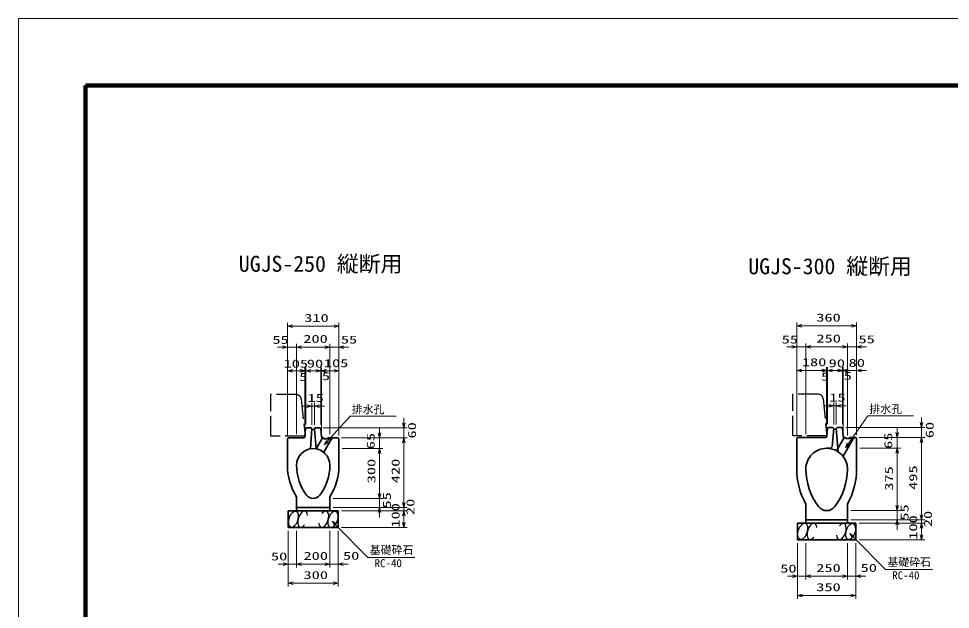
# Model space of a CAD drawing. Units: millimetres on the paper. Extents: x 0 to 841, y 0 to 594.
# Drawn here: x 0 to 279.9, y 416.3 to 594 of the extents above; entities that cross this region are included whole.
import ezdxf
from ezdxf.enums import TextEntityAlignment as Align

# ---------------------------------------------------------------- set-up
doc = ezdxf.new("R2010")
doc.units = ezdxf.units.MM
doc.linetypes.add('DASHED', pattern=[7.5, 6, -1.5])
for name, color, linetype, lineweight in [('D-STR-DIM（寸法）', 7, 'Continuous', 13), ('D-STR-HTXT(基礎砕石-旗)', 7, 'Continuous', 13), ('D-STR-HTXT（WS-旗）', 7, 'Continuous', 13), ('D-STR-STRF(グリ)', 7, 'Continuous', 25), ('D-STR-STRF(歩車)', 7, 'DASHED', 25), ('D-STR（構造物）', 1, 'Continuous', 35), ('D-TTL-LINE（区切線）', 7, 'Continuous', 18), ('D-TTL（外枠）', 2, 'Continuous', 140)]:
    doc.layers.add(name, color=color, linetype=linetype, lineweight=lineweight)
doc.layers.add('D-STR-TXT(文字)', color=7, linetype='Continuous')
doc.styles.add('ＭＳ ゴシック', font='')
doc.styles.get('ＭＳ ゴシック').set_extended_font_data('MS Gothic')

# ---------------------------------------------------------------- blocks, each defined once
blk = doc.blocks.new('_Open30')
at = {"color": 7, "linetype": 'Continuous', "lineweight": 13}
for p, q in [((-1, 0.2679), (0, 0)), ((0, 0), (-1, -0.2679)), ((0, 0), (-1, 0))]:
    blk.add_line(p, q, dxfattribs=at)

msp = doc.modelspace()

# ---------------------------------------------------------------- linework, layer by layer
at = {"layer": 'D-STR-DIM（寸法）'}
for p, q in [((80.751, 487.58), (80.751, 502.529)), ((82.251, 501.529), (94.751, 501.529)), ((96.251, 487.58), (96.251, 502.529)), ((233.767, 489.195), (233.767, 502.629)), ((235.267, 501.629), (250.267, 501.629)), ((251.767, 489.195), (251.767, 502.629)), ((80.751, 468.677), (80.751, 496.179)), ((83.501, 469.043), (83.501, 496.179)), ((83.501, 469.043), (83.501, 496.179)), ((93.501, 469.043), (93.501, 496.179)), ((93.501, 469.043), (93.501, 496.179)), ((96.251, 468.848), (96.251, 496.179)), ((233.767, 468.778), (233.767, 496.28)), ((236.517, 469.144), (236.517, 496.28)), ((236.517, 469.029), (236.517, 496.28)), ((249.017, 468.729), (249.017, 496.28)), ((249.017, 469.144), (249.017, 496.28)), ((251.767, 468.949), (251.767, 496.28)), ((79.251, 495.179), (77.751, 495.179)), ((80.751, 495.179), (83.501, 495.179)), ((85.001, 495.179), (86.501, 495.179)), ((85.001, 495.179), (92.001, 495.179)), ((92.001, 495.179), (90.501, 495.179)), ((93.501, 495.179), (96.251, 495.179)), ((97.751, 495.179), (99.251, 495.179)), ((232.267, 495.28), (230.767, 495.28)), ((233.767, 495.28), (236.517, 495.28)), ((238.017, 495.28), (239.517, 495.28)), ((238.017, 495.28), (247.517, 495.28)), ((247.517, 495.28), (246.017, 495.28)), ((249.017, 495.28), (251.767, 495.28)), ((253.267, 495.28), (254.767, 495.28)), ((80.751, 468.677), (80.751, 489.094)), ((82.251, 488.094), (84.496, 488.094)), ((84.496, 488.094), (82.996, 488.094)), ((84.746, 488.094), (83.246, 488.094)), ((85.996, 468.928), (85.996, 489.094)), ((85.996, 468.928), (85.996, 489.094)), ((85.996, 488.094), (86.246, 488.094)), ((86.246, 471.928), (86.246, 489.094)), ((86.246, 471.928), (86.246, 489.094)), ((86.246, 488.094), (90.746, 488.094)), ((87.746, 488.094), (89.246, 488.094)), ((89.246, 488.094), (87.746, 488.094)), ((90.746, 471.927), (90.746, 489.094)), ((90.746, 471.927), (90.746, 489.094)), ((90.746, 488.094), (90.996, 488.094)), ((90.996, 468.928), (90.996, 489.094)), ((90.996, 468.928), (90.996, 489.094)), ((92.246, 488.094), (93.746, 488.094)), ((92.496, 488.094), (93.996, 488.094)), ((92.496, 488.094), (94.751, 488.094)), ((96.251, 468.619), (96.251, 489.094)), ((233.767, 468.779), (233.767, 489.195)), ((235.267, 488.195), (241.267, 488.195)), ((241.267, 488.195), (239.767, 488.195)), ((241.517, 488.195), (240.017, 488.195)), ((242.767, 469.029), (242.767, 489.195)), ((242.767, 469.029), (242.767, 489.195)), ((242.767, 488.195), (243.017, 488.195)), ((243.017, 472.029), (243.017, 489.195)), ((243.017, 472.029), (243.017, 489.195)), ((243.017, 488.195), (247.517, 488.195)), ((244.517, 488.195), (246.017, 488.195)), ((246.017, 488.195), (244.517, 488.195)), ((246.267, 488.195), (244.767, 488.195)), ((247.517, 472.028), (247.517, 489.195)), ((247.517, 472.028), (247.517, 489.195)), ((247.517, 488.195), (247.767, 488.195)), ((247.767, 469.029), (247.767, 489.195)), ((247.767, 469.029), (247.767, 489.195)), ((247.767, 488.195), (251.767, 488.195)), ((249.017, 488.195), (250.517, 488.195)), ((249.267, 488.195), (250.767, 488.195)), ((251.767, 468.779), (251.767, 489.195)), ((253.267, 488.195), (254.767, 488.195)), ((86.606, 477.471), (85.106, 477.471)), ((88.106, 471.878), (88.106, 478.471)), ((88.106, 477.471), (88.898, 477.471)), ((88.898, 471.862), (88.898, 478.471)), ((90.398, 477.471), (91.898, 477.471)), ((243.378, 477.572), (241.878, 477.572)), ((244.878, 471.978), (244.878, 478.572)), ((244.878, 477.572), (245.669, 477.572)), ((245.669, 471.962), (245.669, 478.572)), ((247.169, 477.572), (248.669, 477.572)), ((115.704, 472.422), (115.704, 473.922)), ((271.22, 472.528), (271.22, 474.028)), ((91.464, 470.922), (116.704, 470.922)), ((108.444, 469.428), (108.444, 470.928)), ((115.704, 467.928), (115.704, 470.922)), ((248.517, 471.028), (272.22, 471.028)), ((263.96, 469.529), (263.96, 471.029)), ((271.22, 468.029), (271.22, 471.028)), ((97.001, 467.928), (109.444, 467.928)), ((97.001, 467.928), (116.704, 467.928)), ((97.001, 467.928), (116.704, 467.928)), ((108.444, 464.678), (108.444, 467.928)), ((252.517, 468.029), (272.22, 468.029)), ((252.517, 468.029), (264.96, 468.029)), ((252.517, 468.029), (272.22, 468.029)), ((263.96, 464.786), (263.96, 468.029)), ((115.704, 448.428), (115.704, 466.428)), ((115.704, 466.428), (115.704, 464.928)), ((252.767, 464.786), (264.96, 464.786)), ((252.767, 464.786), (264.96, 464.786)), ((271.22, 444.779), (271.22, 466.529)), ((271.22, 466.529), (271.22, 465.029)), ((97.251, 464.678), (109.444, 464.678)), ((97.251, 464.678), (109.444, 464.678)), ((108.444, 451.178), (108.444, 463.178)), ((108.444, 463.178), (108.444, 461.678)), ((263.96, 447.529), (263.96, 463.286)), ((263.96, 463.286), (263.96, 461.786)), ((108.444, 451.178), (108.444, 452.678)), ((94.501, 449.678), (109.444, 449.678)), ((94.501, 449.678), (109.444, 449.678)), ((108.444, 446.928), (108.444, 449.678)), ((115.704, 448.428), (115.704, 449.928)), ((115.704, 448.428), (115.704, 449.928)), ((263.96, 447.529), (263.96, 449.029)), ((94.501, 446.928), (116.704, 446.928)), ((94.501, 446.928), (109.444, 446.928)), ((94.501, 446.928), (116.704, 446.928)), ((94.501, 446.928), (116.704, 446.928)), ((97.001, 445.928), (116.704, 445.928)), ((97.001, 445.928), (116.704, 445.928)), ((97.001, 445.928), (116.704, 445.928)), ((97.001, 445.928), (116.704, 445.928)), ((108.444, 445.428), (108.444, 443.928)), ((115.704, 445.928), (115.704, 446.928)), ((115.704, 445.928), (115.704, 446.928)), ((250.017, 446.029), (264.96, 446.029)), ((250.017, 446.029), (264.96, 446.029)), ((263.96, 443.279), (263.96, 446.029)), ((271.22, 444.779), (271.22, 446.279)), ((115.704, 442.428), (115.704, 444.428)), ((115.704, 444.428), (115.704, 442.928)), ((115.704, 442.428), (115.704, 444.428)), ((115.704, 444.428), (115.704, 442.928)), ((250.017, 443.279), (272.22, 443.279)), ((250.017, 443.279), (264.96, 443.279)), ((250.017, 443.279), (272.22, 443.279)), ((271.22, 442.279), (271.22, 443.279)), ((81.001, 439.928), (81.001, 428.961)), ((81.001, 439.928), (81.001, 428.961)), ((83.501, 439.928), (83.501, 428.961)), ((83.501, 439.928), (83.501, 428.961)), ((83.501, 439.928), (83.501, 428.961)), ((83.501, 439.928), (83.501, 428.961)), ((93.501, 439.928), (93.501, 428.961)), ((93.501, 439.928), (93.501, 428.961)), ((93.501, 439.928), (93.501, 428.961)), ((93.501, 439.928), (93.501, 428.961)), ((96.001, 439.928), (96.001, 428.961)), ((96.001, 439.928), (96.001, 428.961)), ((97.001, 440.928), (116.704, 440.928)), ((97.001, 440.928), (116.704, 440.928)), ((252.517, 442.279), (272.22, 442.279)), ((252.517, 442.279), (272.22, 442.279)), ((263.96, 441.779), (263.96, 440.279)), ((271.22, 438.779), (271.22, 440.779)), ((271.22, 440.779), (271.22, 439.279)), ((252.517, 437.279), (272.22, 437.279)), ((234.017, 436.279), (234.017, 425.312)), ((236.517, 436.279), (236.517, 425.312)), ((236.517, 436.279), (236.517, 425.312)), ((249.017, 436.279), (249.017, 425.312)), ((249.017, 436.279), (249.017, 425.312)), ((251.517, 436.279), (251.517, 425.312)), ((79.501, 429.961), (78.001, 429.961)), ((79.501, 429.961), (78.001, 429.961)), ((81.001, 429.961), (83.501, 429.961)), ((81.001, 429.961), (83.501, 429.961)), ((81.001, 428.961), (81.001, 423.187)), ((81.001, 428.961), (81.001, 423.187)), ((85.001, 429.961), (86.501, 429.961)), ((85.001, 429.961), (92.001, 429.961)), ((85.001, 429.961), (86.501, 429.961)), ((85.001, 429.961), (92.001, 429.961)), ((92.001, 429.961), (90.501, 429.961)), ((92.001, 429.961), (90.501, 429.961)), ((93.501, 429.961), (96.001, 429.961)), ((93.501, 429.961), (96.001, 429.961)), ((96.001, 428.961), (96.001, 423.187)), ((96.001, 428.961), (96.001, 423.187)), ((97.501, 429.961), (99.001, 429.961)), ((97.501, 429.961), (99.001, 429.961)), ((232.517, 426.312), (231.017, 426.312)), ((234.017, 426.312), (236.517, 426.312)), ((238.017, 426.312), (239.517, 426.312)), ((238.017, 426.312), (247.517, 426.312)), ((247.517, 426.312), (246.017, 426.312)), ((249.017, 426.312), (251.517, 426.312)), ((253.017, 426.312), (254.517, 426.312)), ((82.501, 424.187), (94.501, 424.187)), ((82.501, 424.187), (94.501, 424.187)), ((234.017, 425.312), (234.017, 419.538)), ((251.517, 425.312), (251.517, 419.538)), ((235.517, 420.538), (250.017, 420.538))]:
    msp.add_line(p, q, dxfattribs=at)
at = {"layer": 'D-STR-HTXT(基礎砕石-旗)'}
for points in [[(119.045, 431.955), (104.942, 431.955), (95.219, 441.772)], [(274.561, 428.306), (260.457, 428.306), (250.734, 438.122)]]:
    msp.add_lwpolyline(points, dxfattribs=at)
at = {"layer": 'D-STR-HTXT（WS-旗）'}
for points in [[(113.378, 474.403), (99.59, 474.403), (92.827, 466.89)], [(268.894, 474.514), (255.106, 474.514), (249.284, 466.186)]]:
    msp.add_lwpolyline(points, dxfattribs=at)
at = {"layer": 'D-STR-STRF(グリ)'}
for centre, major_axis in [((82.577, 443.451), (0.79, 2.421)), ((94.426, 443.404), (-0.79, -2.421)), ((235.593, 439.802), (0.79, 2.421)), ((249.942, 439.755), (-0.79, -2.421))]:
    msp.add_ellipse(centre, major_axis=major_axis, ratio=0.5139, dxfattribs=at)
for centre, major_axis in [((85.317, 443.451), (0.79, 2.421)), ((91.685, 443.404), (-0.79, -2.421)), ((238.333, 439.802), (0.79, 2.421)), ((247.201, 439.755), (-0.79, -2.421))]:
    msp.add_ellipse(centre, major_axis=major_axis, ratio=0.5139, start_param=5.3575563, end_param=10.3750652, dxfattribs=at)
at = {"layer": 'D-STR-STRF(歩車)'}
for p, q in [((75.788, 468.428), (75.788, 480.928)), ((83.43, 480.928), (75.788, 480.928)), ((84.923, 479.577), (86.038, 468.428)), ((232.559, 468.529), (232.559, 481.029)), ((240.201, 481.029), (232.559, 481.029)), ((241.694, 479.678), (242.809, 468.529)), ((86.038, 468.428), (75.788, 468.428)), ((242.809, 468.529), (232.559, 468.529))]:
    msp.add_line(p, q, dxfattribs=at)
for centre in [(83.43, 479.428), (240.201, 479.529)]:
    msp.add_arc(centre, 1.5, 5.71077, 89.99998, dxfattribs=at)
at = {"layer": 'D-STR（構造物）'}
for p, q in [((86.028, 468.315), (86.222, 470.647)), ((86.521, 470.922), (87.876, 470.895)), ((88.107, 470.641), (87.651, 464.605)), ((87.876, 470.895), (88.107, 470.641)), ((88.645, 470.391), (88.357, 470.391)), ((89.126, 470.895), (88.895, 470.641)), ((89.352, 464.605), (88.895, 470.641)), ((90.47, 470.922), (89.126, 470.895)), ((90.964, 468.315), (90.769, 470.647)), ((242.799, 468.415), (242.994, 470.748)), ((244.648, 470.996), (243.299, 471.023)), ((244.459, 465.188), (244.879, 470.742)), ((244.879, 470.742), (244.648, 470.996)), ((245.129, 470.492), (245.417, 470.492)), ((245.898, 470.996), (245.667, 470.742)), ((245.667, 470.742), (246.195, 463.755)), ((247.236, 471.022), (245.898, 470.996)), ((247.541, 470.747), (247.735, 468.416)), ((80.751, 467.677), (81.007, 467.928)), ((80.751, 459.678), (80.751, 467.677)), ((81.007, 467.928), (85.605, 467.928)), ((91.548, 467.928), (91.387, 467.928)), ((91.387, 467.928), (91.548, 467.928)), ((91.548, 467.928), (91.721, 467.628)), ((91.721, 467.628), (94.072, 467.628)), ((92.894, 467.928), (92.721, 467.628)), ((92.894, 467.928), (96.001, 467.928)), ((94.072, 467.628), (94.246, 467.928)), ((96.001, 467.928), (96.251, 467.683)), ((96.251, 467.683), (96.251, 459.673)), ((233.767, 467.779), (234.017, 468.029)), ((233.767, 458.529), (233.767, 467.779)), ((234.017, 468.029), (242.376, 468.029)), ((248.319, 468.029), (248.158, 468.029)), ((248.493, 467.729), (248.319, 468.029)), ((249.493, 467.729), (248.493, 467.729)), ((249.493, 467.729), (249.666, 468.029)), ((250.844, 467.729), (249.493, 467.729)), ((249.666, 468.029), (251.517, 468.029)), ((251.017, 468.029), (250.844, 467.729)), ((251.517, 468.029), (251.767, 467.779)), ((251.767, 467.779), (251.767, 458.529)), ((244.023, 464.779), (242.767, 464.779)), ((244.459, 465.188), (244.023, 464.779)), ((83.501, 450.188), (83.501, 446.928)), ((93.501, 446.928), (93.501, 450.188)), ((236.517, 448.008), (236.517, 442.279)), ((249.017, 448.008), (249.017, 442.279)), ((81.001, 445.928), (96.001, 445.928)), ((81.001, 445.928), (81.001, 440.928)), ((83.501, 446.928), (93.501, 446.928)), ((83.501, 445.928), (83.501, 446.928)), ((93.501, 446.928), (83.501, 446.928)), ((93.501, 446.883), (93.501, 445.883)), ((96.001, 440.928), (96.001, 445.928)), ((236.517, 443.279), (249.017, 443.279)), ((249.017, 443.279), (236.517, 443.279)), ((81.001, 440.928), (96.001, 440.928)), ((234.017, 442.279), (251.517, 442.279)), ((234.017, 437.279), (234.017, 442.279)), ((251.517, 437.279), (251.517, 442.279)), ((234.017, 437.279), (251.517, 437.279))]:
    msp.add_line(p, q, dxfattribs=at)
at = {"layer": 'D-STR（構造物）', "linetype": 'DASHED'}
for p, q in [((89.363, 464.603), (91.289, 467.939)), ((93.996, 467.628), (91.649, 463.563)), ((248.06, 468.04), (245.742, 464.025)), ((247.684, 462.388), (250.767, 467.729))]:
    msp.add_line(p, q, dxfattribs=at)
at = {"layer": 'D-STR（構造物）'}
for centre, radius, start, end in [((86.521, 470.622), 0.3, 88.85382, 175.23628), ((88.357, 470.641), 0.25, 180, 270), ((88.645, 470.641), 0.25, 270, 0), ((90.47, 470.622), 0.3, 4.76357, 91.14615), ((243.293, 470.723), 0.3, 88.85382, 175.23628), ((245.129, 470.742), 0.25, 180, 270), ((245.417, 470.742), 0.25, 270, 0), ((247.242, 470.723), 0.3, 4.76357, 91.14615), ((85.605, 468.353), 0.425, 270, 355.23631), ((91.387, 468.353), 0.425, 184.76364, 270), ((242.376, 468.454), 0.425, 270, 355.23631), ((248.158, 468.454), 0.425, 184.76364, 270), ((242.767, 458.529), 6.25, 89.99994, 180), ((242.767, 458.529), 6.25, 0, 89.99994), ((88.501, 459.678), 5, 90, 180), ((88.501, 459.678), 5, 0, 90), ((98.501, 459.678), 17.75, 179.99998, 212.32053), ((98.501, 459.678), 15, 180, 216.8699), ((78.501, 459.678), 15, 323.1301, 0), ((78.501, 459.678), 17.75, 327.67946, 0), ((255.267, 458.529), 21.5, 180, 209.29721), ((255.267, 458.529), 18.75, 180, 216.86992), ((230.267, 458.529), 18.75, 323.13008, 359.99998), ((230.267, 458.529), 21.5, 330.70279, 359.99997), ((88.501, 452.178), 2.5, 216.86987, 323.13013), ((242.767, 449.154), 3.125, 216.8699, 323.1301)]:
    msp.add_arc(centre, radius, start, end, dxfattribs=at)
at = {"layer": 'D-TTL-LINE（区切線）'}
for p, q in [((841, 594), (0, 594)), ((0, 594), (0, 0))]:
    msp.add_line(p, q, dxfattribs=at)
at = {"layer": 'D-TTL（外枠）'}
for p, q in [((820.9, 573.9), (20.1, 573.9)), ((20.1, 573.9), (20.1, 20.1))]:
    msp.add_line(p, q, dxfattribs=at)

# ---------------------------------------------------------------- block references
at = {"layer": 'D-STR-DIM（寸法）', "xscale": 1.5, "yscale": 1.5}
for p, rotation in [((80.751, 501.529), 180), ((233.767, 501.629), 180), ((83.501, 495.179), 180), ((83.501, 495.179), 180), ((96.251, 495.179), 180), ((236.517, 495.28), 180), ((236.517, 495.28), 180), ((251.767, 495.28), 180), ((80.751, 488.094), 180), ((86.246, 488.094), 180), ((90.746, 488.094), 180), ((90.996, 488.094), 180), ((90.996, 488.094), 180), ((233.767, 488.195), 180), ((243.017, 488.195), 180), ((247.517, 488.195), 180), ((247.767, 488.195), 180), ((251.767, 488.195), 180), ((88.898, 477.471), 180), ((245.669, 477.572), 180), ((115.704, 470.922), 270), ((271.22, 471.028), 270), ((108.444, 467.928), 270), ((115.704, 467.928), 90), ((115.704, 467.928), 90), ((263.96, 468.029), 270), ((271.22, 468.029), 90), ((271.22, 468.029), 90), ((263.96, 464.786), 90), ((263.96, 464.786), 90), ((108.444, 464.678), 90), ((108.444, 464.678), 90), ((108.444, 449.678), 270), ((108.444, 449.678), 270), ((115.704, 446.928), 270), ((115.704, 446.928), 270), ((115.704, 446.928), 270), ((108.444, 446.928), 90), ((115.704, 445.928), 90), ((115.704, 445.928), 90), ((115.704, 445.928), 90), ((115.704, 445.928), 90), ((263.96, 446.029), 270), ((263.96, 446.029), 270), ((115.704, 440.928), 270), ((115.704, 440.928), 270), ((263.96, 443.279), 90), ((271.22, 443.279), 270), ((271.22, 443.279), 270), ((271.22, 442.279), 90), ((271.22, 442.279), 90), ((271.22, 437.279), 270), ((83.501, 429.961), 180), ((83.501, 429.961), 180), ((83.501, 429.961), 180), ((83.501, 429.961), 180), ((96.001, 429.961), 180), ((96.001, 429.961), 180), ((236.517, 426.312), 180), ((236.517, 426.312), 180), ((251.517, 426.312), 180), ((81.001, 424.187), 180), ((81.001, 424.187), 180), ((234.017, 420.538), 180)]:
    msp.add_blockref('_Open30', p, dxfattribs=dict(at, rotation=rotation))
for p in [(96.251, 501.529), (251.767, 501.629), (80.751, 495.179), (93.501, 495.179), (93.501, 495.179), (233.767, 495.28), (249.017, 495.28), (249.017, 495.28), (85.996, 488.094), (85.996, 488.094), (86.246, 488.094), (90.746, 488.094), (96.251, 488.094), (242.767, 488.195), (242.767, 488.195), (243.017, 488.195), (247.517, 488.195), (247.767, 488.195), (88.106, 477.471), (244.878, 477.572), (81.001, 429.961), (81.001, 429.961), (93.501, 429.961), (93.501, 429.961), (93.501, 429.961), (93.501, 429.961), (234.017, 426.312), (249.017, 426.312), (249.017, 426.312), (96.001, 424.187), (96.001, 424.187), (251.517, 420.538)]:
    msp.add_blockref('_Open30', p, dxfattribs=at)
at = {"layer": 'D-STR-HTXT(基礎砕石-旗)', "xscale": 1.5, "yscale": 1.5, "rotation": 134.72505}
for p in [(94.163, 442.837), (249.679, 439.188)]:
    msp.add_blockref('_Open30', p, dxfattribs=at)
at = {"layer": 'D-STR-HTXT（WS-旗）', "xscale": 1.5, "yscale": 1.5}
for p, rotation in [((91.824, 465.775), 228.00943), ((248.425, 464.957), 235.04413)]:
    msp.add_blockref('_Open30', p, dxfattribs=dict(at, rotation=rotation))

# ---------------------------------------------------------------- texts
at = {"layer": 'D-STR-DIM（寸法）', "style": 'ＭＳ ゴシック', "width": 1.5}
for s, p in [('310', (85.793, 502.066)), ('360', (239.642, 502.167)), ('55', (76.232, 495.472)), ('200', (85.527, 495.756)), ('55', (96.816, 495.536)), ('55', (229.248, 495.572)), ('250', (239.696, 495.857)), ('55', (252.332, 495.636)), ('105', (79.594, 488.306)), ('90', (86.591, 488.328)), ('105', (91.714, 488.445)), ('180', (235.321, 488.743)), ('90', (243.363, 488.429)), ('80', (249.365, 488.546)), ('5', (84.306, 484.316)), ('5', (91.112, 484.561)), ('5', (241.077, 484.417)), ('5', (247.883, 484.662)), ('15', (86.789, 478.009)), ('15', (243.56, 478.109)), ('50', (75.804, 430.328)), ('50', (75.804, 430.328)), ('200', (85.585, 430.498)), ('200', (85.585, 430.498)), ('50', (97.453, 430.536)), ('50', (97.453, 430.536)), ('50', (228.82, 426.679)), ('250', (239.642, 426.849)), ('50', (252.969, 426.886)), ('300', (85.585, 424.725)), ('300', (85.585, 424.725)), ('350', (239.642, 421.075))]:
    msp.add_text(s, height=2.405, dxfattribs=at).set_placement(p, align=Align.BOTTOM_LEFT)
for s, p in [('60', (120.109, 467.721)), ('60', (275.625, 467.822)), ('65', (107.678, 464.499)), ('65', (263.193, 464.607)), ('300', (107.906, 454.261)), ('420', (115.167, 454.303)), ('375', (263.422, 452.028)), ('495', (270.682, 452.274)), ('55', (112.552, 446.67)), ('100', (115.167, 440.928)), ('100', (115.167, 440.928)), ('20', (119.618, 444.709)), ('20', (119.618, 444.709)), ('55', (268.068, 443.021)), ('20', (275.134, 441.06)), ('100', (270.682, 437.279))]:
    msp.add_text(s, height=2.405, rotation=90, dxfattribs=at).set_placement(p, align=Align.BOTTOM_LEFT)
at = {"layer": 'D-STR-HTXT(基礎砕石-旗)', "style": 'ＭＳ ゴシック'}
for s, p in [('基礎砕石', (105.477, 432.289)), ('RC-40', (106.965, 428.304)), ('基礎砕石', (260.993, 428.64)), ('RC-40', (262.481, 424.655))]:
    msp.add_text(s, height=2.405, dxfattribs=at).set_placement(p, align=Align.BOTTOM_LEFT)
at = {"layer": 'D-STR-HTXT（WS-旗）', "style": 'ＭＳ ゴシック'}
for p in [(100.071, 474.555), (255.586, 474.666)]:
    msp.add_text('排水孔', height=2.405, dxfattribs=at).set_placement(p, align=Align.BOTTOM_LEFT)
at = {"layer": 'D-STR-TXT(文字)', "style": 'ＭＳ ゴシック'}
for s, p in [('UGJS-250 縦断用', (66.148, 516.419)), ('UGJS-300 縦断用', (219.202, 515.669))]:
    msp.add_text(s, height=4.811, dxfattribs=at).set_placement(p, align=Align.BOTTOM_LEFT)

doc.saveas('drawing.dxf')
